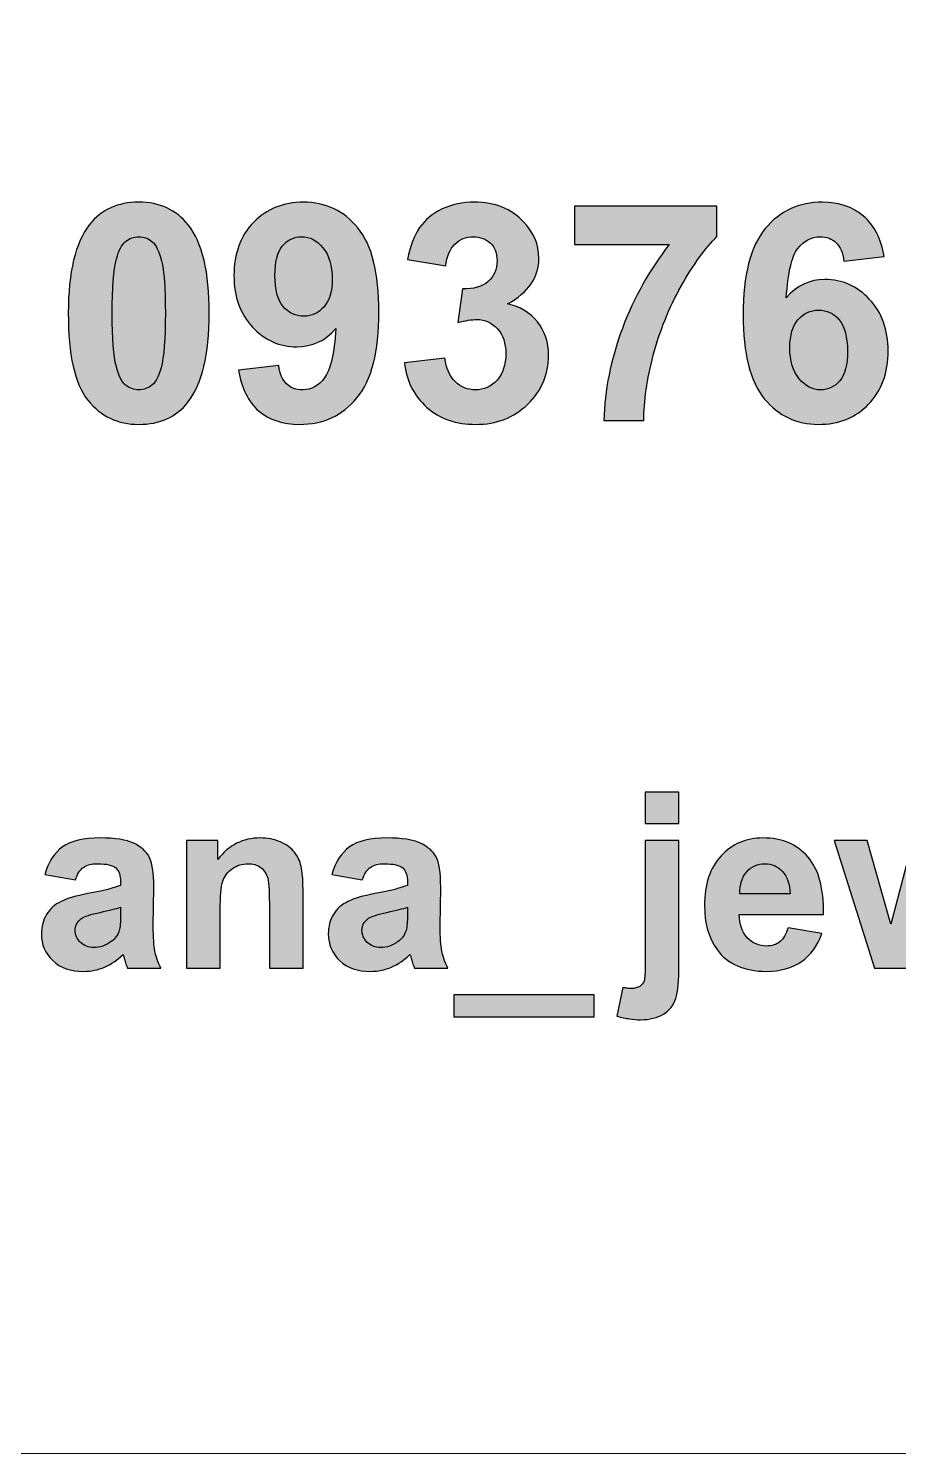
# Model space of a CAD drawing. Header units: millimetres. Extents: x -2352 to 676, y -792 to 122.
# Drawn here: x 644.58 to 656.72, y 81.93 to 101.83 of the extents above; entities that cross this region are included whole.
import ezdxf

# ---------------------------------------------------------------- set-up
doc = ezdxf.new("R2010")
doc.units = ezdxf.units.MM
doc.header["$MEASUREMENT"] = 0
doc.layers.add('Layer 1', color=7, linetype='Continuous')

msp = doc.modelspace()

# ---------------------------------------------------------------- hatches: boundary and pattern name
at = {"layer": 'Layer 1', "true_color": 0x373435}
h = msp.add_hatch(color=250, dxfattribs=at)
edge = h.paths.add_edge_path()
edge.add_spline(control_points=[(646.1225, 99.4056), (646.416, 99.4056), (646.6454, 99.3004), (646.8112, 99.0902), (647.008, 98.8418), (647.1068, 98.4291), (647.1068, 97.8534), (647.1068, 97.2783), (647.0073, 96.8649), (646.809, 96.6137), (646.6446, 96.4063), (646.416, 96.3026), (646.1225, 96.3026), (645.8276, 96.3026), (645.5899, 96.4162), (645.4092, 96.6433), (645.2286, 96.8705), (645.1383, 97.2762), (645.1383, 97.859), (645.1383, 98.4312), (645.2378, 98.8433), (645.436, 99.0944), (645.6004, 99.3019), (645.829, 99.4056), (646.1225, 99.4056)], knot_values=[0, 0, 0, 0, 0.125, 0.125, 0.125, 0.25, 0.25, 0.25, 0.375, 0.375, 0.375, 0.5, 0.5, 0.5, 0.625, 0.625, 0.625, 0.75, 0.75, 0.75, 0.875, 0.875, 0.875, 1, 1, 1, 1], degree=3, periodic=1)
h = msp.add_hatch(color=250, dxfattribs=at)
edge = h.paths.add_edge_path()
edge.add_spline(control_points=[(647.5139, 97.0617), (647.5139, 97.0617), (648.0769, 97.1238), (648.0769, 97.1238), (648.0903, 97.0088), (648.1263, 96.9235), (648.1834, 96.8684), (648.2406, 96.8127), (648.3168, 96.7852), (648.4106, 96.7852), (648.5299, 96.7852), (648.6308, 96.8409), (648.714, 96.9517), (648.7973, 97.0624), (648.8502, 97.2925), (648.8735, 97.6403), (648.7274, 97.471), (648.5454, 97.3863), (648.326, 97.3863), (648.0882, 97.3863), (647.8822, 97.478), (647.7093, 97.6622), (647.5364, 97.8463), (647.4504, 98.0855), (647.4504, 98.3804), (647.4504, 98.688), (647.5414, 98.9357), (647.7241, 99.1234), (647.9069, 99.3117), (648.1397, 99.4056), (648.4219, 99.4056), (648.7288, 99.4056), (648.9814, 99.2863), (649.1783, 99.0486), (649.3751, 98.8101), (649.4739, 98.4185), (649.4739, 97.8724), (649.4739, 97.3179), (649.3716, 96.9171), (649.167, 96.6716), (648.9624, 96.4253), (648.6957, 96.3026), (648.3669, 96.3026), (648.1305, 96.3026), (647.94, 96.3661), (647.794, 96.4931), (647.6486, 96.6194), (647.5548, 96.8092), (647.5139, 97.0617)], knot_values=[0, 0, 0, 0, 0.0625, 0.0625, 0.0625, 0.125, 0.125, 0.125, 0.1875, 0.1875, 0.1875, 0.25, 0.25, 0.25, 0.3125, 0.3125, 0.3125, 0.375, 0.375, 0.375, 0.4375, 0.4375, 0.4375, 0.5, 0.5, 0.5, 0.5625, 0.5625, 0.5625, 0.625, 0.625, 0.625, 0.6875, 0.6875, 0.6875, 0.75, 0.75, 0.75, 0.8125, 0.8125, 0.8125, 0.875, 0.875, 0.875, 0.9375, 0.9375, 0.9375, 1, 1, 1, 1], degree=3, periodic=1)
h = msp.add_hatch(color=250, dxfattribs=at)
edge = h.paths.add_edge_path()
edge.add_spline(control_points=[(649.8302, 97.1612), (649.8302, 97.1612), (650.3932, 97.2297), (650.3932, 97.2297), (650.4108, 97.0857), (650.4588, 96.9757), (650.5371, 96.8995), (650.6154, 96.8233), (650.71, 96.7852), (650.8208, 96.7852), (650.94, 96.7852), (651.0402, 96.831), (651.122, 96.922), (651.2032, 97.0131), (651.2441, 97.1358), (651.2441, 97.291), (651.2441, 97.4371), (651.2053, 97.5535), (651.127, 97.6389), (651.0487, 97.7243), (650.9534, 97.7673), (650.8405, 97.7673), (650.7664, 97.7673), (650.6782, 97.7525), (650.5752, 97.7235), (650.5752, 97.7235), (650.6394, 98.1949), (650.6394, 98.1949), (650.7961, 98.1906), (650.9153, 98.2252), (650.9979, 98.2979), (651.0804, 98.3698), (651.1213, 98.4665), (651.1213, 98.5871), (651.1213, 98.6894), (651.091, 98.7706), (651.0303, 98.832), (650.9696, 98.8926), (650.8892, 98.923), (650.7883, 98.923), (650.6888, 98.923), (650.6042, 98.8884), (650.5343, 98.8193), (650.4637, 98.7501), (650.4214, 98.6492), (650.4059, 98.5166), (650.4059, 98.5166), (649.8725, 98.6076), (649.8725, 98.6076), (649.9099, 98.7925), (649.9656, 98.9399), (650.0411, 99.0507), (650.1159, 99.1608), (650.221, 99.2475), (650.3551, 99.311), (650.4891, 99.3738), (650.6401, 99.4056), (650.8066, 99.4056), (651.0917, 99.4056), (651.3203, 99.3146), (651.4924, 99.1318), (651.6343, 98.9822), (651.7055, 98.8129), (651.7055, 98.6245), (651.7055, 98.3578), (651.5602, 98.1441), (651.2688, 97.9853), (651.4423, 97.9479), (651.5806, 97.8647), (651.6851, 97.7348), (651.7888, 97.605), (651.841, 97.4484), (651.841, 97.2649), (651.841, 96.9989), (651.7436, 96.7718), (651.5496, 96.5841), (651.3556, 96.3964), (651.1143, 96.3026), (650.825, 96.3026), (650.5512, 96.3026), (650.3241, 96.3816), (650.1441, 96.5403), (649.9635, 96.6984), (649.8591, 96.9051), (649.8302, 97.1612)], knot_values=[0, 0, 0, 0, 0.0357143, 0.0357143, 0.0357143, 0.0714286, 0.0714286, 0.0714286, 0.1071429, 0.1071429, 0.1071429, 0.1428571, 0.1428571, 0.1428571, 0.1785714, 0.1785714, 0.1785714, 0.2142857, 0.2142857, 0.2142857, 0.25, 0.25, 0.25, 0.2857143, 0.2857143, 0.2857143, 0.3214286, 0.3214286, 0.3214286, 0.3571429, 0.3571429, 0.3571429, 0.3928571, 0.3928571, 0.3928571, 0.4285714, 0.4285714, 0.4285714, 0.4642857, 0.4642857, 0.4642857, 0.5, 0.5, 0.5, 0.5357143, 0.5357143, 0.5357143, 0.5714286, 0.5714286, 0.5714286, 0.6071429, 0.6071429, 0.6071429, 0.6428571, 0.6428571, 0.6428571, 0.6785714, 0.6785714, 0.6785714, 0.7142857, 0.7142857, 0.7142857, 0.75, 0.75, 0.75, 0.7857143, 0.7857143, 0.7857143, 0.8214286, 0.8214286, 0.8214286, 0.8571429, 0.8571429, 0.8571429, 0.8928571, 0.8928571, 0.8928571, 0.9285714, 0.9285714, 0.9285714, 0.9642857, 0.9642857, 0.9642857, 1, 1, 1, 1], degree=3, periodic=1)
h = msp.add_hatch(color=250, dxfattribs=at)
edge = h.paths.add_edge_path()
edge.add_spline(control_points=[(652.2015, 98.8129), (652.2015, 98.8129), (652.2015, 99.3505), (652.2015, 99.3505), (652.2015, 99.3505), (654.1911, 99.3505), (654.1911, 99.3505), (654.1911, 99.3505), (654.1911, 98.9272), (654.1911, 98.9272), (654.0268, 98.7656), (653.8602, 98.5342), (653.6902, 98.2322), (653.5209, 97.9303), (653.3911, 97.6092), (653.3022, 97.2692), (653.2133, 96.9291), (653.1695, 96.625), (653.1709, 96.3576), (653.1709, 96.3576), (652.6121, 96.3576), (652.6121, 96.3576), (652.622, 96.7774), (652.7081, 97.2057), (652.8711, 97.6424), (653.0348, 98.0784), (653.2521, 98.4693), (653.5251, 98.8129), (653.5251, 98.8129), (652.2015, 98.8129), (652.2015, 98.8129)], knot_values=[0, 0, 0, 0, 0.1, 0.1, 0.1, 0.2, 0.2, 0.2, 0.3, 0.3, 0.3, 0.4, 0.4, 0.4, 0.5, 0.5, 0.5, 0.6, 0.6, 0.6, 0.7, 0.7, 0.7, 0.8, 0.8, 0.8, 0.9, 0.9, 0.9, 1, 1, 1, 1], degree=3, periodic=1)
h = msp.add_hatch(color=250, dxfattribs=at)
edge = h.paths.add_edge_path()
edge.add_spline(control_points=[(656.5244, 98.6464), (656.5244, 98.6464), (655.9614, 98.5843), (655.9614, 98.5843), (655.9479, 98.7), (655.912, 98.7854), (655.8541, 98.8404), (655.7963, 98.8955), (655.7215, 98.923), (655.629, 98.923), (655.5063, 98.923), (655.4026, 98.8679), (655.3179, 98.7579), (655.2332, 98.6478), (655.1803, 98.4185), (655.1584, 98.07), (655.3031, 98.2407), (655.4823, 98.3261), (655.6975, 98.3261), (655.9395, 98.3261), (656.1476, 98.2337), (656.3205, 98.0488), (656.4933, 97.8632), (656.5794, 97.6248), (656.5794, 97.332), (656.5794, 97.0215), (656.4884, 96.7718), (656.3064, 96.5841), (656.1243, 96.3964), (655.8908, 96.3026), (655.6058, 96.3026), (655.3003, 96.3026), (655.0484, 96.4218), (654.8515, 96.6603), (654.6547, 96.8988), (654.5559, 97.2889), (654.5559, 97.8322), (654.5559, 98.3889), (654.6589, 98.7903), (654.8642, 99.0366), (655.0695, 99.2828), (655.3362, 99.4056), (655.6643, 99.4056), (655.8943, 99.4056), (656.0848, 99.3407), (656.2358, 99.2108), (656.3868, 99.0817), (656.4828, 98.8933), (656.5244, 98.6464)], knot_values=[0, 0, 0, 0, 0.0625, 0.0625, 0.0625, 0.125, 0.125, 0.125, 0.1875, 0.1875, 0.1875, 0.25, 0.25, 0.25, 0.3125, 0.3125, 0.3125, 0.375, 0.375, 0.375, 0.4375, 0.4375, 0.4375, 0.5, 0.5, 0.5, 0.5625, 0.5625, 0.5625, 0.625, 0.625, 0.625, 0.6875, 0.6875, 0.6875, 0.75, 0.75, 0.75, 0.8125, 0.8125, 0.8125, 0.875, 0.875, 0.875, 0.9375, 0.9375, 0.9375, 1, 1, 1, 1], degree=3, periodic=1)
h = msp.add_hatch(color=250, dxfattribs=at)
edge = h.paths.add_edge_path()
edge.add_spline(control_points=[(646.1225, 98.923), (646.0534, 98.923), (645.9913, 98.9004), (645.9377, 98.8552), (645.8834, 98.8108), (645.841, 98.7304), (645.8114, 98.6139), (645.7719, 98.4637), (645.7521, 98.2097), (645.7521, 97.8534), (645.7521, 97.4964), (645.7698, 97.2515), (645.805, 97.1182), (645.8403, 96.9848), (645.8848, 96.8959), (645.9384, 96.8515), (645.992, 96.807), (646.0534, 96.7852), (646.1225, 96.7852), (646.1917, 96.7852), (646.2538, 96.8077), (646.3081, 96.8529), (646.3617, 96.8973), (646.4041, 96.9778), (646.4337, 97.0942), (646.4732, 97.2431), (646.493, 97.4964), (646.493, 97.8534), (646.493, 98.2097), (646.4753, 98.4545), (646.44, 98.5878), (646.4048, 98.7212), (646.3603, 98.8108), (646.3067, 98.8552), (646.2531, 98.9004), (646.1917, 98.923), (646.1225, 98.923)], knot_values=[0, 0, 0, 0, 0.0833333, 0.0833333, 0.0833333, 0.1666667, 0.1666667, 0.1666667, 0.25, 0.25, 0.25, 0.3333333, 0.3333333, 0.3333333, 0.4166667, 0.4166667, 0.4166667, 0.5, 0.5, 0.5, 0.5833333, 0.5833333, 0.5833333, 0.6666667, 0.6666667, 0.6666667, 0.75, 0.75, 0.75, 0.8333333, 0.8333333, 0.8333333, 0.9166667, 0.9166667, 0.9166667, 1, 1, 1, 1], degree=3, periodic=1)
h = msp.add_hatch(color=250, dxfattribs=at)
edge = h.paths.add_edge_path()
edge.add_spline(control_points=[(648.822, 98.3331), (648.822, 98.5201), (648.7789, 98.6655), (648.6928, 98.7685), (648.6075, 98.8715), (648.508, 98.923), (648.3951, 98.923), (648.2879, 98.923), (648.199, 98.8806), (648.1284, 98.796), (648.0571, 98.7113), (648.0219, 98.573), (648.0219, 98.3811), (648.0219, 98.1857), (648.0607, 98.0425), (648.1376, 97.9507), (648.2145, 97.8597), (648.3104, 97.8139), (648.4261, 97.8139), (648.5376, 97.8139), (648.6315, 97.8576), (648.7077, 97.9458), (648.7839, 98.034), (648.822, 98.1631), (648.822, 98.3331)], knot_values=[0, 0, 0, 0, 0.125, 0.125, 0.125, 0.25, 0.25, 0.25, 0.375, 0.375, 0.375, 0.5, 0.5, 0.5, 0.625, 0.625, 0.625, 0.75, 0.75, 0.75, 0.875, 0.875, 0.875, 1, 1, 1, 1], degree=3, periodic=1)
h = msp.add_hatch(color=250, dxfattribs=at)
edge = h.paths.add_edge_path()
edge.add_spline(control_points=[(655.2078, 97.3778), (655.2078, 97.1887), (655.2516, 97.0427), (655.3384, 96.9397), (655.4251, 96.8367), (655.5239, 96.7852), (655.6361, 96.7852), (655.7433, 96.7852), (655.8329, 96.8275), (655.9049, 96.9115), (655.9762, 96.9961), (656.0122, 97.1344), (656.0122, 97.3263), (656.0122, 97.5239), (655.9733, 97.6685), (655.8964, 97.7609), (655.8188, 97.8527), (655.7229, 97.8985), (655.6072, 97.8985), (655.495, 97.8985), (655.4011, 97.8548), (655.3235, 97.7666), (655.2466, 97.6791), (655.2078, 97.5493), (655.2078, 97.3778)], knot_values=[0, 0, 0, 0, 0.125, 0.125, 0.125, 0.25, 0.25, 0.25, 0.375, 0.375, 0.375, 0.5, 0.5, 0.5, 0.625, 0.625, 0.625, 0.75, 0.75, 0.75, 0.875, 0.875, 0.875, 1, 1, 1, 1], degree=3, periodic=1)
h = msp.add_hatch(color=250, dxfattribs=at)
edge = h.paths.add_edge_path()
edge.add_spline(control_points=[(653.1901, 90.7298), (653.1901, 90.7298), (653.1901, 91.1655), (653.1901, 91.1655), (653.1901, 91.1655), (653.6601, 91.1655), (653.6601, 91.1655), (653.6601, 91.1655), (653.6601, 90.7298), (653.6601, 90.7298), (653.6601, 90.7298), (653.1901, 90.7298), (653.1901, 90.7298)], knot_values=[0, 0, 0, 0, 0.25, 0.25, 0.25, 0.5, 0.5, 0.5, 0.75, 0.75, 0.75, 1, 1, 1, 1], degree=3, periodic=1)
h = msp.add_hatch(color=250, dxfattribs=at)
edge = h.paths.add_edge_path()
edge.add_spline(control_points=[(645.237, 89.9407), (645.237, 89.9407), (644.8116, 90.0162), (644.8116, 90.0162), (644.8596, 90.19), (644.9425, 90.3186), (645.0598, 90.4021), (645.177, 90.4856), (645.3514, 90.5273), (645.5823, 90.5273), (645.7922, 90.5273), (645.9489, 90.5028), (646.0518, 90.453), (646.1542, 90.4032), (646.2268, 90.3404), (646.2685, 90.2638), (646.3103, 90.1871), (646.3314, 90.0471), (646.3314, 89.8424), (646.3314, 89.8424), (646.3246, 89.2935), (646.3246, 89.2935), (646.3246, 89.1374), (646.332, 89.0218), (646.3469, 88.9475), (646.3617, 88.8732), (646.3898, 88.7937), (646.4309, 88.7091), (646.4309, 88.7091), (645.9644, 88.7091), (645.9644, 88.7091), (645.9523, 88.7399), (645.9369, 88.7856), (645.9192, 88.8463), (645.9117, 88.8743), (645.906, 88.8926), (645.9026, 88.9012), (645.8226, 88.8223), (645.7367, 88.7634), (645.6453, 88.7239), (645.5538, 88.6845), (645.4566, 88.6645), (645.3531, 88.6645), (645.1707, 88.6645), (645.0266, 88.7142), (644.9214, 88.8137), (644.8162, 88.9126), (644.7636, 89.0384), (644.7636, 89.1905), (644.7636, 89.2905), (644.7876, 89.3803), (644.8356, 89.4593), (644.8837, 89.5376), (644.9505, 89.5982), (645.0375, 89.6399), (645.1238, 89.6816), (645.2484, 89.7183), (645.4114, 89.7497), (645.631, 89.7909), (645.7837, 89.8298), (645.8683, 89.8652), (645.8683, 89.8652), (645.8683, 89.9127), (645.8683, 89.9127), (645.8683, 90.0042), (645.846, 90.0694), (645.8014, 90.1088), (645.7562, 90.1477), (645.6716, 90.1672), (645.5475, 90.1672), (645.4635, 90.1672), (645.3983, 90.1506), (645.3514, 90.1168), (645.3039, 90.0836), (645.2662, 90.0248), (645.237, 89.9407)], knot_values=[0, 0, 0, 0, 0.04, 0.04, 0.04, 0.08, 0.08, 0.08, 0.12, 0.12, 0.12, 0.16, 0.16, 0.16, 0.2, 0.2, 0.2, 0.24, 0.24, 0.24, 0.28, 0.28, 0.28, 0.32, 0.32, 0.32, 0.36, 0.36, 0.36, 0.4, 0.4, 0.4, 0.44, 0.44, 0.44, 0.48, 0.48, 0.48, 0.52, 0.52, 0.52, 0.56, 0.56, 0.56, 0.6, 0.6, 0.6, 0.64, 0.64, 0.64, 0.68, 0.68, 0.68, 0.72, 0.72, 0.72, 0.76, 0.76, 0.76, 0.8, 0.8, 0.8, 0.84, 0.84, 0.84, 0.88, 0.88, 0.88, 0.92, 0.92, 0.92, 0.96, 0.96, 0.96, 1, 1, 1, 1], degree=3, periodic=1)
h = msp.add_hatch(color=250, dxfattribs=at)
edge = h.paths.add_edge_path()
edge.add_spline(control_points=[(648.4144, 88.7091), (648.4144, 88.7091), (647.9445, 88.7091), (647.9445, 88.7091), (647.9445, 88.7091), (647.9445, 89.6165), (647.9445, 89.6165), (647.9445, 89.8086), (647.9342, 89.9327), (647.9142, 89.9887), (647.8936, 90.0454), (647.8609, 90.0888), (647.8152, 90.1202), (647.7695, 90.1517), (647.7146, 90.1672), (647.6505, 90.1672), (647.5682, 90.1672), (647.4945, 90.1448), (647.4293, 90.1002), (647.3635, 90.0557), (647.3189, 89.9962), (647.2948, 89.923), (647.2703, 89.8492), (647.2583, 89.7131), (647.2583, 89.5141), (647.2583, 89.5141), (647.2583, 88.7091), (647.2583, 88.7091), (647.2583, 88.7091), (646.7883, 88.7091), (646.7883, 88.7091), (646.7883, 88.7091), (646.7883, 90.4896), (646.7883, 90.4896), (646.7883, 90.4896), (647.224, 90.4896), (647.224, 90.4896), (647.224, 90.4896), (647.224, 90.2283), (647.224, 90.2283), (647.3801, 90.4279), (647.5762, 90.5273), (647.8135, 90.5273), (647.9176, 90.5273), (648.013, 90.5085), (648.0994, 90.4713), (648.1863, 90.4336), (648.2515, 90.3861), (648.2956, 90.3284), (648.3401, 90.2701), (648.371, 90.2043), (648.3882, 90.1305), (648.4059, 90.0568), (648.4144, 89.9516), (648.4144, 89.8143), (648.4144, 89.8143), (648.4144, 88.7091), (648.4144, 88.7091)], knot_values=[0, 0, 0, 0, 0.0526316, 0.0526316, 0.0526316, 0.1052632, 0.1052632, 0.1052632, 0.1578947, 0.1578947, 0.1578947, 0.2105263, 0.2105263, 0.2105263, 0.2631579, 0.2631579, 0.2631579, 0.3157895, 0.3157895, 0.3157895, 0.3684211, 0.3684211, 0.3684211, 0.4210526, 0.4210526, 0.4210526, 0.4736842, 0.4736842, 0.4736842, 0.5263158, 0.5263158, 0.5263158, 0.5789474, 0.5789474, 0.5789474, 0.6315789, 0.6315789, 0.6315789, 0.6842105, 0.6842105, 0.6842105, 0.7368421, 0.7368421, 0.7368421, 0.7894737, 0.7894737, 0.7894737, 0.8421053, 0.8421053, 0.8421053, 0.8947368, 0.8947368, 0.8947368, 0.9473684, 0.9473684, 0.9473684, 1, 1, 1, 1], degree=3, periodic=1)
h = msp.add_hatch(color=250, dxfattribs=at)
edge = h.paths.add_edge_path()
edge.add_spline(control_points=[(649.2407, 89.9407), (649.2407, 89.9407), (648.8153, 90.0162), (648.8153, 90.0162), (648.8633, 90.19), (648.9462, 90.3186), (649.0634, 90.4021), (649.1806, 90.4856), (649.355, 90.5273), (649.586, 90.5273), (649.7959, 90.5273), (649.9525, 90.5028), (650.0555, 90.453), (650.1578, 90.4032), (650.2304, 90.3404), (650.2722, 90.2638), (650.3139, 90.1871), (650.3351, 90.0471), (650.3351, 89.8424), (650.3351, 89.8424), (650.3283, 89.2935), (650.3283, 89.2935), (650.3283, 89.1374), (650.3356, 89.0218), (650.3505, 88.9475), (650.3654, 88.8732), (650.3934, 88.7937), (650.4346, 88.7091), (650.4346, 88.7091), (649.968, 88.7091), (649.968, 88.7091), (649.9559, 88.7399), (649.9406, 88.7856), (649.9228, 88.8463), (649.9153, 88.8743), (649.9097, 88.8926), (649.9063, 88.9012), (649.8262, 88.8223), (649.7404, 88.7634), (649.649, 88.7239), (649.5575, 88.6845), (649.4602, 88.6645), (649.3567, 88.6645), (649.1744, 88.6645), (649.0303, 88.7142), (648.925, 88.8137), (648.8198, 88.9126), (648.7672, 89.0384), (648.7672, 89.1905), (648.7672, 89.2905), (648.7912, 89.3803), (648.8393, 89.4593), (648.8873, 89.5376), (648.9542, 89.5982), (649.0411, 89.6399), (649.1275, 89.6816), (649.2521, 89.7183), (649.4151, 89.7497), (649.6346, 89.7909), (649.7873, 89.8298), (649.8719, 89.8652), (649.8719, 89.8652), (649.8719, 89.9127), (649.8719, 89.9127), (649.8719, 90.0042), (649.8496, 90.0694), (649.805, 90.1088), (649.7598, 90.1477), (649.6752, 90.1672), (649.5511, 90.1672), (649.4671, 90.1672), (649.4019, 90.1506), (649.355, 90.1168), (649.3075, 90.0836), (649.2698, 90.0248), (649.2407, 89.9407)], knot_values=[0, 0, 0, 0, 0.04, 0.04, 0.04, 0.08, 0.08, 0.08, 0.12, 0.12, 0.12, 0.16, 0.16, 0.16, 0.2, 0.2, 0.2, 0.24, 0.24, 0.24, 0.28, 0.28, 0.28, 0.32, 0.32, 0.32, 0.36, 0.36, 0.36, 0.4, 0.4, 0.4, 0.44, 0.44, 0.44, 0.48, 0.48, 0.48, 0.52, 0.52, 0.52, 0.56, 0.56, 0.56, 0.6, 0.6, 0.6, 0.64, 0.64, 0.64, 0.68, 0.68, 0.68, 0.72, 0.72, 0.72, 0.76, 0.76, 0.76, 0.8, 0.8, 0.8, 0.84, 0.84, 0.84, 0.88, 0.88, 0.88, 0.92, 0.92, 0.92, 0.96, 0.96, 0.96, 1, 1, 1, 1], degree=3, periodic=1)
h = msp.add_hatch(color=250, dxfattribs=at)
edge = h.paths.add_edge_path()
edge.add_spline(control_points=[(653.6601, 90.4896), (653.6601, 90.4896), (653.6601, 88.7656), (653.6601, 88.7656), (653.6601, 88.5394), (653.6449, 88.3792), (653.6155, 88.2859), (653.5861, 88.1929), (653.5289, 88.1199), (653.4446, 88.0675), (653.3604, 88.0153), (653.253, 87.9886), (653.122, 87.9886), (653.0752, 87.9886), (653.0249, 87.9929), (652.9706, 88.0012), (652.9163, 88.0094), (652.8579, 88.0217), (652.7956, 88.0389), (652.7956, 88.0389), (652.8762, 88.4392), (652.8762, 88.4392), (652.8985, 88.4351), (652.9197, 88.4312), (652.9397, 88.4283), (652.9591, 88.4255), (652.9774, 88.4243), (652.9945, 88.4243), (653.0426, 88.4243), (653.0826, 88.4346), (653.1135, 88.4552), (653.1444, 88.4757), (653.1647, 88.5011), (653.1746, 88.5301), (653.1846, 88.5593), (653.1901, 88.6462), (653.1901, 88.7914), (653.1901, 88.7914), (653.1901, 90.4896), (653.1901, 90.4896), (653.1901, 90.4896), (653.6601, 90.4896), (653.6601, 90.4896)], knot_values=[0, 0, 0, 0, 0.0714286, 0.0714286, 0.0714286, 0.1428571, 0.1428571, 0.1428571, 0.2142857, 0.2142857, 0.2142857, 0.2857143, 0.2857143, 0.2857143, 0.3571429, 0.3571429, 0.3571429, 0.4285714, 0.4285714, 0.4285714, 0.5, 0.5, 0.5, 0.5714286, 0.5714286, 0.5714286, 0.6428571, 0.6428571, 0.6428571, 0.7142857, 0.7142857, 0.7142857, 0.7857143, 0.7857143, 0.7857143, 0.8571429, 0.8571429, 0.8571429, 0.9285714, 0.9285714, 0.9285714, 1, 1, 1, 1], degree=3, periodic=1)
h = msp.add_hatch(color=250, dxfattribs=at)
edge = h.paths.add_edge_path()
edge.add_spline(control_points=[(655.1828, 89.2717), (655.1828, 89.2717), (655.6528, 89.1928), (655.6528, 89.1928), (655.5928, 89.0207), (655.4975, 88.8894), (655.3675, 88.7994), (655.2374, 88.7093), (655.0742, 88.6645), (654.8792, 88.6645), (654.5698, 88.6645), (654.34, 88.7653), (654.1925, 88.9681), (654.0748, 89.1301), (654.0164, 89.3352), (654.0164, 89.5828), (654.0164, 89.8778), (654.0937, 90.1093), (654.2474, 90.2763), (654.4013, 90.4437), (654.5962, 90.5273), (654.8318, 90.5273), (655.0959, 90.5273), (655.3049, 90.44), (655.4579, 90.2649), (655.6107, 90.0901), (655.6837, 89.8218), (655.6769, 89.4604), (655.6769, 89.4604), (654.5001, 89.4604), (654.5001, 89.4604), (654.5036, 89.3208), (654.5415, 89.2123), (654.6139, 89.1345), (654.6861, 89.0569), (654.7763, 89.0178), (654.8838, 89.0178), (654.9575, 89.0178), (655.0192, 89.038), (655.0691, 89.0779), (655.1192, 89.118), (655.1571, 89.1825), (655.1828, 89.2717)], knot_values=[0, 0, 0, 0, 0.0714286, 0.0714286, 0.0714286, 0.1428571, 0.1428571, 0.1428571, 0.2142857, 0.2142857, 0.2142857, 0.2857143, 0.2857143, 0.2857143, 0.3571429, 0.3571429, 0.3571429, 0.4285714, 0.4285714, 0.4285714, 0.5, 0.5, 0.5, 0.5714286, 0.5714286, 0.5714286, 0.6428571, 0.6428571, 0.6428571, 0.7142857, 0.7142857, 0.7142857, 0.7857143, 0.7857143, 0.7857143, 0.8571429, 0.8571429, 0.8571429, 0.9285714, 0.9285714, 0.9285714, 1, 1, 1, 1], degree=3, periodic=1)
h = msp.add_hatch(color=250, dxfattribs=at)
edge = h.paths.add_edge_path()
edge.add_spline(control_points=[(656.391, 88.7091), (656.391, 88.7091), (655.8283, 90.4896), (655.8283, 90.4896), (655.8283, 90.4896), (656.2858, 90.4896), (656.2858, 90.4896), (656.2858, 90.4896), (656.6192, 89.3226), (656.6192, 89.3226), (656.6192, 89.3226), (656.9262, 90.4896), (656.9262, 90.4896), (656.9262, 90.4896), (657.3802, 90.4896), (657.3802, 90.4896), (657.3802, 90.4896), (657.6759, 89.3226), (657.6759, 89.3226), (657.6759, 89.3226), (658.0161, 90.4896), (658.0161, 90.4896), (658.0161, 90.4896), (658.4804, 90.4896), (658.4804, 90.4896), (658.4804, 90.4896), (657.9085, 88.7091), (657.9085, 88.7091), (657.9085, 88.7091), (657.4568, 88.7091), (657.4568, 88.7091), (657.4568, 88.7091), (657.151, 89.8543), (657.151, 89.8543), (657.151, 89.8543), (656.849, 88.7091), (656.849, 88.7091), (656.849, 88.7091), (656.391, 88.7091), (656.391, 88.7091)], knot_values=[0, 0, 0, 0, 0.0769231, 0.0769231, 0.0769231, 0.1538462, 0.1538462, 0.1538462, 0.2307692, 0.2307692, 0.2307692, 0.3076923, 0.3076923, 0.3076923, 0.3846154, 0.3846154, 0.3846154, 0.4615385, 0.4615385, 0.4615385, 0.5384615, 0.5384615, 0.5384615, 0.6153846, 0.6153846, 0.6153846, 0.6923077, 0.6923077, 0.6923077, 0.7692308, 0.7692308, 0.7692308, 0.8461538, 0.8461538, 0.8461538, 0.9230769, 0.9230769, 0.9230769, 1, 1, 1, 1], degree=3, periodic=1)
h = msp.add_hatch(color=250, dxfattribs=at)
edge = h.paths.add_edge_path()
edge.add_spline(control_points=[(655.2103, 89.7486), (655.2068, 89.8852), (655.1717, 89.9892), (655.105, 90.0602), (655.038, 90.1315), (654.957, 90.1672), (654.8609, 90.1672), (654.7586, 90.1672), (654.6739, 90.1293), (654.607, 90.0545), (654.5402, 89.9796), (654.5075, 89.8772), (654.5087, 89.7486), (654.5087, 89.7486), (655.2103, 89.7486), (655.2103, 89.7486)], knot_values=[0, 0, 0, 0, 0.2, 0.2, 0.2, 0.4, 0.4, 0.4, 0.6, 0.6, 0.6, 0.8, 0.8, 0.8, 1, 1, 1, 1], degree=3, periodic=1)
h = msp.add_hatch(color=250, dxfattribs=at)
edge = h.paths.add_edge_path()
edge.add_spline(control_points=[(645.8683, 89.5599), (645.8082, 89.5399), (645.7127, 89.5158), (645.5818, 89.4879), (645.4515, 89.4598), (645.3656, 89.4324), (645.3257, 89.4061), (645.2645, 89.362), (645.2336, 89.3072), (645.2336, 89.2403), (645.2336, 89.1739), (645.2582, 89.1174), (645.3074, 89.0693), (645.3566, 89.0212), (645.4189, 88.9972), (645.4949, 88.9972), (645.5795, 88.9972), (645.6607, 89.0253), (645.7379, 89.0807), (645.7945, 89.1236), (645.8323, 89.1751), (645.8499, 89.2368), (645.862, 89.2768), (645.8683, 89.3535), (645.8683, 89.4661), (645.8683, 89.4661), (645.8683, 89.5599), (645.8683, 89.5599)], knot_values=[0, 0, 0, 0, 0.1111111, 0.1111111, 0.1111111, 0.2222222, 0.2222222, 0.2222222, 0.3333333, 0.3333333, 0.3333333, 0.4444444, 0.4444444, 0.4444444, 0.5555556, 0.5555556, 0.5555556, 0.6666667, 0.6666667, 0.6666667, 0.7777778, 0.7777778, 0.7777778, 0.8888889, 0.8888889, 0.8888889, 1, 1, 1, 1], degree=3, periodic=1)
h = msp.add_hatch(color=250, dxfattribs=at)
edge = h.paths.add_edge_path()
edge.add_spline(control_points=[(649.8719, 89.5599), (649.8119, 89.5399), (649.7164, 89.5158), (649.5854, 89.4879), (649.4551, 89.4598), (649.3693, 89.4324), (649.3293, 89.4061), (649.2681, 89.362), (649.2373, 89.3072), (649.2373, 89.2403), (649.2373, 89.1739), (649.2618, 89.1174), (649.311, 89.0693), (649.3602, 89.0212), (649.4225, 88.9972), (649.4985, 88.9972), (649.5832, 88.9972), (649.6644, 89.0253), (649.7416, 89.0807), (649.7982, 89.1236), (649.8359, 89.1751), (649.8536, 89.2368), (649.8657, 89.2768), (649.8719, 89.3535), (649.8719, 89.4661), (649.8719, 89.4661), (649.8719, 89.5599), (649.8719, 89.5599)], knot_values=[0, 0, 0, 0, 0.1111111, 0.1111111, 0.1111111, 0.2222222, 0.2222222, 0.2222222, 0.3333333, 0.3333333, 0.3333333, 0.4444444, 0.4444444, 0.4444444, 0.5555556, 0.5555556, 0.5555556, 0.6666667, 0.6666667, 0.6666667, 0.7777778, 0.7777778, 0.7777778, 0.8888889, 0.8888889, 0.8888889, 1, 1, 1, 1], degree=3, periodic=1)
h = msp.add_hatch(color=250, dxfattribs=at)
edge = h.paths.add_edge_path()
edge.add_spline(control_points=[(650.5209, 88.0298), (650.5209, 88.0298), (650.5209, 88.3351), (650.5209, 88.3351), (650.5209, 88.3351), (652.4764, 88.3351), (652.4764, 88.3351), (652.4764, 88.3351), (652.4764, 88.0298), (652.4764, 88.0298), (652.4764, 88.0298), (650.5209, 88.0298), (650.5209, 88.0298)], knot_values=[0, 0, 0, 0, 0.25, 0.25, 0.25, 0.5, 0.5, 0.5, 0.75, 0.75, 0.75, 1, 1, 1, 1], degree=3, periodic=1)

# ---------------------------------------------------------------- linework, layer by layer
at = {"layer": 'Layer 1', "color": 250, "lineweight": 18}
msp.add_open_spline([(637.7503, 121.7313), (637.7503, 121.7313), (673.5503, 121.7313), (673.5503, 121.7313), (674.6503, 121.7313), (675.5503, 120.8313), (675.5503, 119.7313), (675.5503, 119.7313), (675.5503, 83.9313), (675.5503, 83.9313), (675.5503, 82.8313), (674.6503, 81.9313), (673.5503, 81.9313), (673.5503, 81.9313), (637.7503, 81.9313), (637.7503, 81.9313), (636.6503, 81.9313), (635.7503, 82.8313), (635.7503, 83.9313), (635.7503, 83.9313), (635.7503, 119.7313), (635.7503, 119.7313), (635.7503, 120.8313), (636.6503, 121.7313), (637.7503, 121.7313)], degree=3, knots=[0, 0, 0, 0, 0.125, 0.125, 0.125, 0.25, 0.25, 0.25, 0.375, 0.375, 0.375, 0.5, 0.5, 0.5, 0.625, 0.625, 0.625, 0.75, 0.75, 0.75, 0.875, 0.875, 0.875, 1, 1, 1, 1], dxfattribs=at)
at = {"layer": 'Layer 1', "color": 250}
for points, knots in [([(646.1225, 99.4056), (646.416, 99.4056), (646.6454, 99.3004), (646.8112, 99.0902), (647.008, 98.8418), (647.1068, 98.4291), (647.1068, 97.8534), (647.1068, 97.2783), (647.0073, 96.8649), (646.809, 96.6137), (646.6446, 96.4063), (646.416, 96.3026), (646.1225, 96.3026), (645.8276, 96.3026), (645.5899, 96.4162), (645.4092, 96.6433), (645.2286, 96.8705), (645.1383, 97.2762), (645.1383, 97.859), (645.1383, 98.4312), (645.2378, 98.8433), (645.436, 99.0944), (645.6004, 99.3019), (645.829, 99.4056), (646.1225, 99.4056)], [0, 0, 0, 0, 0.125, 0.125, 0.125, 0.25, 0.25, 0.25, 0.375, 0.375, 0.375, 0.5, 0.5, 0.5, 0.625, 0.625, 0.625, 0.75, 0.75, 0.75, 0.875, 0.875, 0.875, 1, 1, 1, 1]), ([(647.5139, 97.0617), (647.5139, 97.0617), (648.0769, 97.1238), (648.0769, 97.1238), (648.0903, 97.0088), (648.1263, 96.9235), (648.1834, 96.8684), (648.2406, 96.8127), (648.3168, 96.7852), (648.4106, 96.7852), (648.5299, 96.7852), (648.6308, 96.8409), (648.714, 96.9517), (648.7973, 97.0624), (648.8502, 97.2925), (648.8735, 97.6403), (648.7274, 97.471), (648.5454, 97.3863), (648.326, 97.3863), (648.0882, 97.3863), (647.8822, 97.478), (647.7093, 97.6622), (647.5364, 97.8463), (647.4504, 98.0855), (647.4504, 98.3804), (647.4504, 98.688), (647.5414, 98.9357), (647.7241, 99.1234), (647.9069, 99.3117), (648.1397, 99.4056), (648.4219, 99.4056), (648.7288, 99.4056), (648.9814, 99.2863), (649.1783, 99.0486), (649.3751, 98.8101), (649.4739, 98.4185), (649.4739, 97.8724), (649.4739, 97.3179), (649.3716, 96.9171), (649.167, 96.6716), (648.9624, 96.4253), (648.6957, 96.3026), (648.3669, 96.3026), (648.1305, 96.3026), (647.94, 96.3661), (647.794, 96.4931), (647.6486, 96.6194), (647.5548, 96.8092), (647.5139, 97.0617)], [0, 0, 0, 0, 0.0625, 0.0625, 0.0625, 0.125, 0.125, 0.125, 0.1875, 0.1875, 0.1875, 0.25, 0.25, 0.25, 0.3125, 0.3125, 0.3125, 0.375, 0.375, 0.375, 0.4375, 0.4375, 0.4375, 0.5, 0.5, 0.5, 0.5625, 0.5625, 0.5625, 0.625, 0.625, 0.625, 0.6875, 0.6875, 0.6875, 0.75, 0.75, 0.75, 0.8125, 0.8125, 0.8125, 0.875, 0.875, 0.875, 0.9375, 0.9375, 0.9375, 1, 1, 1, 1]), ([(649.8302, 97.1612), (649.8302, 97.1612), (650.3932, 97.2297), (650.3932, 97.2297), (650.4108, 97.0857), (650.4588, 96.9757), (650.5371, 96.8995), (650.6154, 96.8233), (650.71, 96.7852), (650.8208, 96.7852), (650.94, 96.7852), (651.0402, 96.831), (651.122, 96.922), (651.2032, 97.0131), (651.2441, 97.1358), (651.2441, 97.291), (651.2441, 97.4371), (651.2053, 97.5535), (651.127, 97.6389), (651.0487, 97.7243), (650.9534, 97.7673), (650.8405, 97.7673), (650.7664, 97.7673), (650.6782, 97.7525), (650.5752, 97.7235), (650.5752, 97.7235), (650.6394, 98.1949), (650.6394, 98.1949), (650.7961, 98.1906), (650.9153, 98.2252), (650.9979, 98.2979), (651.0804, 98.3698), (651.1213, 98.4665), (651.1213, 98.5871), (651.1213, 98.6894), (651.091, 98.7706), (651.0303, 98.832), (650.9696, 98.8926), (650.8892, 98.923), (650.7883, 98.923), (650.6888, 98.923), (650.6042, 98.8884), (650.5343, 98.8193), (650.4637, 98.7501), (650.4214, 98.6492), (650.4059, 98.5166), (650.4059, 98.5166), (649.8725, 98.6076), (649.8725, 98.6076), (649.9099, 98.7925), (649.9656, 98.9399), (650.0411, 99.0507), (650.1159, 99.1608), (650.221, 99.2475), (650.3551, 99.311), (650.4891, 99.3738), (650.6401, 99.4056), (650.8066, 99.4056), (651.0917, 99.4056), (651.3203, 99.3146), (651.4924, 99.1318), (651.6343, 98.9822), (651.7055, 98.8129), (651.7055, 98.6245), (651.7055, 98.3578), (651.5602, 98.1441), (651.2688, 97.9853), (651.4423, 97.9479), (651.5806, 97.8647), (651.6851, 97.7348), (651.7888, 97.605), (651.841, 97.4484), (651.841, 97.2649), (651.841, 96.9989), (651.7436, 96.7718), (651.5496, 96.5841), (651.3556, 96.3964), (651.1143, 96.3026), (650.825, 96.3026), (650.5512, 96.3026), (650.3241, 96.3816), (650.1441, 96.5403), (649.9635, 96.6984), (649.8591, 96.9051), (649.8302, 97.1612)], [0, 0, 0, 0, 0.0357143, 0.0357143, 0.0357143, 0.0714286, 0.0714286, 0.0714286, 0.1071429, 0.1071429, 0.1071429, 0.1428571, 0.1428571, 0.1428571, 0.1785714, 0.1785714, 0.1785714, 0.2142857, 0.2142857, 0.2142857, 0.25, 0.25, 0.25, 0.2857143, 0.2857143, 0.2857143, 0.3214286, 0.3214286, 0.3214286, 0.3571429, 0.3571429, 0.3571429, 0.3928571, 0.3928571, 0.3928571, 0.4285714, 0.4285714, 0.4285714, 0.4642857, 0.4642857, 0.4642857, 0.5, 0.5, 0.5, 0.5357143, 0.5357143, 0.5357143, 0.5714286, 0.5714286, 0.5714286, 0.6071429, 0.6071429, 0.6071429, 0.6428571, 0.6428571, 0.6428571, 0.6785714, 0.6785714, 0.6785714, 0.7142857, 0.7142857, 0.7142857, 0.75, 0.75, 0.75, 0.7857143, 0.7857143, 0.7857143, 0.8214286, 0.8214286, 0.8214286, 0.8571429, 0.8571429, 0.8571429, 0.8928571, 0.8928571, 0.8928571, 0.9285714, 0.9285714, 0.9285714, 0.9642857, 0.9642857, 0.9642857, 1, 1, 1, 1]), ([(652.2015, 98.8129), (652.2015, 98.8129), (652.2015, 99.3505), (652.2015, 99.3505), (652.2015, 99.3505), (654.1911, 99.3505), (654.1911, 99.3505), (654.1911, 99.3505), (654.1911, 98.9272), (654.1911, 98.9272), (654.0268, 98.7656), (653.8602, 98.5342), (653.6902, 98.2322), (653.5209, 97.9303), (653.3911, 97.6092), (653.3022, 97.2692), (653.2133, 96.9291), (653.1695, 96.625), (653.1709, 96.3576), (653.1709, 96.3576), (652.6121, 96.3576), (652.6121, 96.3576), (652.622, 96.7774), (652.7081, 97.2057), (652.8711, 97.6424), (653.0348, 98.0784), (653.2521, 98.4693), (653.5251, 98.8129), (653.5251, 98.8129), (652.2015, 98.8129), (652.2015, 98.8129)], [0, 0, 0, 0, 0.1, 0.1, 0.1, 0.2, 0.2, 0.2, 0.3, 0.3, 0.3, 0.4, 0.4, 0.4, 0.5, 0.5, 0.5, 0.6, 0.6, 0.6, 0.7, 0.7, 0.7, 0.8, 0.8, 0.8, 0.9, 0.9, 0.9, 1, 1, 1, 1]), ([(656.5244, 98.6464), (656.5244, 98.6464), (655.9614, 98.5843), (655.9614, 98.5843), (655.9479, 98.7), (655.912, 98.7854), (655.8541, 98.8404), (655.7963, 98.8955), (655.7215, 98.923), (655.629, 98.923), (655.5063, 98.923), (655.4026, 98.8679), (655.3179, 98.7579), (655.2332, 98.6478), (655.1803, 98.4185), (655.1584, 98.07), (655.3031, 98.2407), (655.4823, 98.3261), (655.6975, 98.3261), (655.9395, 98.3261), (656.1476, 98.2337), (656.3205, 98.0488), (656.4933, 97.8632), (656.5794, 97.6248), (656.5794, 97.332), (656.5794, 97.0215), (656.4884, 96.7718), (656.3064, 96.5841), (656.1243, 96.3964), (655.8908, 96.3026), (655.6058, 96.3026), (655.3003, 96.3026), (655.0484, 96.4218), (654.8515, 96.6603), (654.6547, 96.8988), (654.5559, 97.2889), (654.5559, 97.8322), (654.5559, 98.3889), (654.6589, 98.7903), (654.8642, 99.0366), (655.0695, 99.2828), (655.3362, 99.4056), (655.6643, 99.4056), (655.8943, 99.4056), (656.0848, 99.3407), (656.2358, 99.2108), (656.3868, 99.0817), (656.4828, 98.8933), (656.5244, 98.6464)], [0, 0, 0, 0, 0.0625, 0.0625, 0.0625, 0.125, 0.125, 0.125, 0.1875, 0.1875, 0.1875, 0.25, 0.25, 0.25, 0.3125, 0.3125, 0.3125, 0.375, 0.375, 0.375, 0.4375, 0.4375, 0.4375, 0.5, 0.5, 0.5, 0.5625, 0.5625, 0.5625, 0.625, 0.625, 0.625, 0.6875, 0.6875, 0.6875, 0.75, 0.75, 0.75, 0.8125, 0.8125, 0.8125, 0.875, 0.875, 0.875, 0.9375, 0.9375, 0.9375, 1, 1, 1, 1]), ([(646.1225, 98.923), (646.0534, 98.923), (645.9913, 98.9004), (645.9377, 98.8552), (645.8834, 98.8108), (645.841, 98.7304), (645.8114, 98.6139), (645.7719, 98.4637), (645.7521, 98.2097), (645.7521, 97.8534), (645.7521, 97.4964), (645.7698, 97.2515), (645.805, 97.1182), (645.8403, 96.9848), (645.8848, 96.8959), (645.9384, 96.8515), (645.992, 96.807), (646.0534, 96.7852), (646.1225, 96.7852), (646.1917, 96.7852), (646.2538, 96.8077), (646.3081, 96.8529), (646.3617, 96.8973), (646.4041, 96.9778), (646.4337, 97.0942), (646.4732, 97.2431), (646.493, 97.4964), (646.493, 97.8534), (646.493, 98.2097), (646.4753, 98.4545), (646.44, 98.5878), (646.4048, 98.7212), (646.3603, 98.8108), (646.3067, 98.8552), (646.2531, 98.9004), (646.1917, 98.923), (646.1225, 98.923)], [0, 0, 0, 0, 0.0833333, 0.0833333, 0.0833333, 0.1666667, 0.1666667, 0.1666667, 0.25, 0.25, 0.25, 0.3333333, 0.3333333, 0.3333333, 0.4166667, 0.4166667, 0.4166667, 0.5, 0.5, 0.5, 0.5833333, 0.5833333, 0.5833333, 0.6666667, 0.6666667, 0.6666667, 0.75, 0.75, 0.75, 0.8333333, 0.8333333, 0.8333333, 0.9166667, 0.9166667, 0.9166667, 1, 1, 1, 1]), ([(648.822, 98.3331), (648.822, 98.5201), (648.7789, 98.6655), (648.6928, 98.7685), (648.6075, 98.8715), (648.508, 98.923), (648.3951, 98.923), (648.2879, 98.923), (648.199, 98.8806), (648.1284, 98.796), (648.0571, 98.7113), (648.0219, 98.573), (648.0219, 98.3811), (648.0219, 98.1857), (648.0607, 98.0425), (648.1376, 97.9507), (648.2145, 97.8597), (648.3104, 97.8139), (648.4261, 97.8139), (648.5376, 97.8139), (648.6315, 97.8576), (648.7077, 97.9458), (648.7839, 98.034), (648.822, 98.1631), (648.822, 98.3331)], [0, 0, 0, 0, 0.125, 0.125, 0.125, 0.25, 0.25, 0.25, 0.375, 0.375, 0.375, 0.5, 0.5, 0.5, 0.625, 0.625, 0.625, 0.75, 0.75, 0.75, 0.875, 0.875, 0.875, 1, 1, 1, 1]), ([(655.2078, 97.3778), (655.2078, 97.1887), (655.2516, 97.0427), (655.3384, 96.9397), (655.4251, 96.8367), (655.5239, 96.7852), (655.6361, 96.7852), (655.7433, 96.7852), (655.8329, 96.8275), (655.9049, 96.9115), (655.9762, 96.9961), (656.0122, 97.1344), (656.0122, 97.3263), (656.0122, 97.5239), (655.9733, 97.6685), (655.8964, 97.7609), (655.8188, 97.8527), (655.7229, 97.8985), (655.6072, 97.8985), (655.495, 97.8985), (655.4011, 97.8548), (655.3235, 97.7666), (655.2466, 97.6791), (655.2078, 97.5493), (655.2078, 97.3778)], [0, 0, 0, 0, 0.125, 0.125, 0.125, 0.25, 0.25, 0.25, 0.375, 0.375, 0.375, 0.5, 0.5, 0.5, 0.625, 0.625, 0.625, 0.75, 0.75, 0.75, 0.875, 0.875, 0.875, 1, 1, 1, 1]), ([(653.1901, 90.7298), (653.1901, 90.7298), (653.1901, 91.1655), (653.1901, 91.1655), (653.1901, 91.1655), (653.6601, 91.1655), (653.6601, 91.1655), (653.6601, 91.1655), (653.6601, 90.7298), (653.6601, 90.7298), (653.6601, 90.7298), (653.1901, 90.7298), (653.1901, 90.7298)], [0, 0, 0, 0, 0.25, 0.25, 0.25, 0.5, 0.5, 0.5, 0.75, 0.75, 0.75, 1, 1, 1, 1]), ([(645.237, 89.9407), (645.237, 89.9407), (644.8116, 90.0162), (644.8116, 90.0162), (644.8596, 90.19), (644.9425, 90.3186), (645.0598, 90.4021), (645.177, 90.4856), (645.3514, 90.5273), (645.5823, 90.5273), (645.7922, 90.5273), (645.9489, 90.5028), (646.0518, 90.453), (646.1542, 90.4032), (646.2268, 90.3404), (646.2685, 90.2638), (646.3103, 90.1871), (646.3314, 90.0471), (646.3314, 89.8424), (646.3314, 89.8424), (646.3246, 89.2935), (646.3246, 89.2935), (646.3246, 89.1374), (646.332, 89.0218), (646.3469, 88.9475), (646.3617, 88.8732), (646.3898, 88.7937), (646.4309, 88.7091), (646.4309, 88.7091), (645.9644, 88.7091), (645.9644, 88.7091), (645.9523, 88.7399), (645.9369, 88.7856), (645.9192, 88.8463), (645.9117, 88.8743), (645.906, 88.8926), (645.9026, 88.9012), (645.8226, 88.8223), (645.7367, 88.7634), (645.6453, 88.7239), (645.5538, 88.6845), (645.4566, 88.6645), (645.3531, 88.6645), (645.1707, 88.6645), (645.0266, 88.7142), (644.9214, 88.8137), (644.8162, 88.9126), (644.7636, 89.0384), (644.7636, 89.1905), (644.7636, 89.2905), (644.7876, 89.3803), (644.8356, 89.4593), (644.8837, 89.5376), (644.9505, 89.5982), (645.0375, 89.6399), (645.1238, 89.6816), (645.2484, 89.7183), (645.4114, 89.7497), (645.631, 89.7909), (645.7837, 89.8298), (645.8683, 89.8652), (645.8683, 89.8652), (645.8683, 89.9127), (645.8683, 89.9127), (645.8683, 90.0042), (645.846, 90.0694), (645.8014, 90.1088), (645.7562, 90.1477), (645.6716, 90.1672), (645.5475, 90.1672), (645.4635, 90.1672), (645.3983, 90.1506), (645.3514, 90.1168), (645.3039, 90.0836), (645.2662, 90.0248), (645.237, 89.9407)], [0, 0, 0, 0, 0.04, 0.04, 0.04, 0.08, 0.08, 0.08, 0.12, 0.12, 0.12, 0.16, 0.16, 0.16, 0.2, 0.2, 0.2, 0.24, 0.24, 0.24, 0.28, 0.28, 0.28, 0.32, 0.32, 0.32, 0.36, 0.36, 0.36, 0.4, 0.4, 0.4, 0.44, 0.44, 0.44, 0.48, 0.48, 0.48, 0.52, 0.52, 0.52, 0.56, 0.56, 0.56, 0.6, 0.6, 0.6, 0.64, 0.64, 0.64, 0.68, 0.68, 0.68, 0.72, 0.72, 0.72, 0.76, 0.76, 0.76, 0.8, 0.8, 0.8, 0.84, 0.84, 0.84, 0.88, 0.88, 0.88, 0.92, 0.92, 0.92, 0.96, 0.96, 0.96, 1, 1, 1, 1]), ([(648.4144, 88.7091), (648.4144, 88.7091), (647.9445, 88.7091), (647.9445, 88.7091), (647.9445, 88.7091), (647.9445, 89.6165), (647.9445, 89.6165), (647.9445, 89.8086), (647.9342, 89.9327), (647.9142, 89.9887), (647.8936, 90.0454), (647.8609, 90.0888), (647.8152, 90.1202), (647.7695, 90.1517), (647.7146, 90.1672), (647.6505, 90.1672), (647.5682, 90.1672), (647.4945, 90.1448), (647.4293, 90.1002), (647.3635, 90.0557), (647.3189, 89.9962), (647.2948, 89.923), (647.2703, 89.8492), (647.2583, 89.7131), (647.2583, 89.5141), (647.2583, 89.5141), (647.2583, 88.7091), (647.2583, 88.7091), (647.2583, 88.7091), (646.7883, 88.7091), (646.7883, 88.7091), (646.7883, 88.7091), (646.7883, 90.4896), (646.7883, 90.4896), (646.7883, 90.4896), (647.224, 90.4896), (647.224, 90.4896), (647.224, 90.4896), (647.224, 90.2283), (647.224, 90.2283), (647.3801, 90.4279), (647.5762, 90.5273), (647.8135, 90.5273), (647.9176, 90.5273), (648.013, 90.5085), (648.0994, 90.4713), (648.1863, 90.4336), (648.2515, 90.3861), (648.2956, 90.3284), (648.3401, 90.2701), (648.371, 90.2043), (648.3882, 90.1305), (648.4059, 90.0568), (648.4144, 89.9516), (648.4144, 89.8143), (648.4144, 89.8143), (648.4144, 88.7091), (648.4144, 88.7091)], [0, 0, 0, 0, 0.0526316, 0.0526316, 0.0526316, 0.1052632, 0.1052632, 0.1052632, 0.1578947, 0.1578947, 0.1578947, 0.2105263, 0.2105263, 0.2105263, 0.2631579, 0.2631579, 0.2631579, 0.3157895, 0.3157895, 0.3157895, 0.3684211, 0.3684211, 0.3684211, 0.4210526, 0.4210526, 0.4210526, 0.4736842, 0.4736842, 0.4736842, 0.5263158, 0.5263158, 0.5263158, 0.5789474, 0.5789474, 0.5789474, 0.6315789, 0.6315789, 0.6315789, 0.6842105, 0.6842105, 0.6842105, 0.7368421, 0.7368421, 0.7368421, 0.7894737, 0.7894737, 0.7894737, 0.8421053, 0.8421053, 0.8421053, 0.8947368, 0.8947368, 0.8947368, 0.9473684, 0.9473684, 0.9473684, 1, 1, 1, 1]), ([(649.2407, 89.9407), (649.2407, 89.9407), (648.8153, 90.0162), (648.8153, 90.0162), (648.8633, 90.19), (648.9462, 90.3186), (649.0634, 90.4021), (649.1806, 90.4856), (649.355, 90.5273), (649.586, 90.5273), (649.7959, 90.5273), (649.9525, 90.5028), (650.0555, 90.453), (650.1578, 90.4032), (650.2304, 90.3404), (650.2722, 90.2638), (650.3139, 90.1871), (650.3351, 90.0471), (650.3351, 89.8424), (650.3351, 89.8424), (650.3283, 89.2935), (650.3283, 89.2935), (650.3283, 89.1374), (650.3356, 89.0218), (650.3505, 88.9475), (650.3654, 88.8732), (650.3934, 88.7937), (650.4346, 88.7091), (650.4346, 88.7091), (649.968, 88.7091), (649.968, 88.7091), (649.9559, 88.7399), (649.9406, 88.7856), (649.9228, 88.8463), (649.9153, 88.8743), (649.9097, 88.8926), (649.9063, 88.9012), (649.8262, 88.8223), (649.7404, 88.7634), (649.649, 88.7239), (649.5575, 88.6845), (649.4602, 88.6645), (649.3567, 88.6645), (649.1744, 88.6645), (649.0303, 88.7142), (648.925, 88.8137), (648.8198, 88.9126), (648.7672, 89.0384), (648.7672, 89.1905), (648.7672, 89.2905), (648.7912, 89.3803), (648.8393, 89.4593), (648.8873, 89.5376), (648.9542, 89.5982), (649.0411, 89.6399), (649.1275, 89.6816), (649.2521, 89.7183), (649.4151, 89.7497), (649.6346, 89.7909), (649.7873, 89.8298), (649.8719, 89.8652), (649.8719, 89.8652), (649.8719, 89.9127), (649.8719, 89.9127), (649.8719, 90.0042), (649.8496, 90.0694), (649.805, 90.1088), (649.7598, 90.1477), (649.6752, 90.1672), (649.5511, 90.1672), (649.4671, 90.1672), (649.4019, 90.1506), (649.355, 90.1168), (649.3075, 90.0836), (649.2698, 90.0248), (649.2407, 89.9407)], [0, 0, 0, 0, 0.04, 0.04, 0.04, 0.08, 0.08, 0.08, 0.12, 0.12, 0.12, 0.16, 0.16, 0.16, 0.2, 0.2, 0.2, 0.24, 0.24, 0.24, 0.28, 0.28, 0.28, 0.32, 0.32, 0.32, 0.36, 0.36, 0.36, 0.4, 0.4, 0.4, 0.44, 0.44, 0.44, 0.48, 0.48, 0.48, 0.52, 0.52, 0.52, 0.56, 0.56, 0.56, 0.6, 0.6, 0.6, 0.64, 0.64, 0.64, 0.68, 0.68, 0.68, 0.72, 0.72, 0.72, 0.76, 0.76, 0.76, 0.8, 0.8, 0.8, 0.84, 0.84, 0.84, 0.88, 0.88, 0.88, 0.92, 0.92, 0.92, 0.96, 0.96, 0.96, 1, 1, 1, 1]), ([(653.6601, 90.4896), (653.6601, 90.4896), (653.6601, 88.7656), (653.6601, 88.7656), (653.6601, 88.5394), (653.6449, 88.3792), (653.6155, 88.2859), (653.5861, 88.1929), (653.5289, 88.1199), (653.4446, 88.0675), (653.3604, 88.0153), (653.253, 87.9886), (653.122, 87.9886), (653.0752, 87.9886), (653.0249, 87.9929), (652.9706, 88.0012), (652.9163, 88.0094), (652.8579, 88.0217), (652.7956, 88.0389), (652.7956, 88.0389), (652.8762, 88.4392), (652.8762, 88.4392), (652.8985, 88.4351), (652.9197, 88.4312), (652.9397, 88.4283), (652.9591, 88.4255), (652.9774, 88.4243), (652.9945, 88.4243), (653.0426, 88.4243), (653.0826, 88.4346), (653.1135, 88.4552), (653.1444, 88.4757), (653.1647, 88.5011), (653.1746, 88.5301), (653.1846, 88.5593), (653.1901, 88.6462), (653.1901, 88.7914), (653.1901, 88.7914), (653.1901, 90.4896), (653.1901, 90.4896), (653.1901, 90.4896), (653.6601, 90.4896), (653.6601, 90.4896)], [0, 0, 0, 0, 0.0714286, 0.0714286, 0.0714286, 0.1428571, 0.1428571, 0.1428571, 0.2142857, 0.2142857, 0.2142857, 0.2857143, 0.2857143, 0.2857143, 0.3571429, 0.3571429, 0.3571429, 0.4285714, 0.4285714, 0.4285714, 0.5, 0.5, 0.5, 0.5714286, 0.5714286, 0.5714286, 0.6428571, 0.6428571, 0.6428571, 0.7142857, 0.7142857, 0.7142857, 0.7857143, 0.7857143, 0.7857143, 0.8571429, 0.8571429, 0.8571429, 0.9285714, 0.9285714, 0.9285714, 1, 1, 1, 1]), ([(655.1828, 89.2717), (655.1828, 89.2717), (655.6528, 89.1928), (655.6528, 89.1928), (655.5928, 89.0207), (655.4975, 88.8894), (655.3675, 88.7994), (655.2374, 88.7093), (655.0742, 88.6645), (654.8792, 88.6645), (654.5698, 88.6645), (654.34, 88.7653), (654.1925, 88.9681), (654.0748, 89.1301), (654.0164, 89.3352), (654.0164, 89.5828), (654.0164, 89.8778), (654.0937, 90.1093), (654.2474, 90.2763), (654.4013, 90.4437), (654.5962, 90.5273), (654.8318, 90.5273), (655.0959, 90.5273), (655.3049, 90.44), (655.4579, 90.2649), (655.6107, 90.0901), (655.6837, 89.8218), (655.6769, 89.4604), (655.6769, 89.4604), (654.5001, 89.4604), (654.5001, 89.4604), (654.5036, 89.3208), (654.5415, 89.2123), (654.6139, 89.1345), (654.6861, 89.0569), (654.7763, 89.0178), (654.8838, 89.0178), (654.9575, 89.0178), (655.0192, 89.038), (655.0691, 89.0779), (655.1192, 89.118), (655.1571, 89.1825), (655.1828, 89.2717)], [0, 0, 0, 0, 0.0714286, 0.0714286, 0.0714286, 0.1428571, 0.1428571, 0.1428571, 0.2142857, 0.2142857, 0.2142857, 0.2857143, 0.2857143, 0.2857143, 0.3571429, 0.3571429, 0.3571429, 0.4285714, 0.4285714, 0.4285714, 0.5, 0.5, 0.5, 0.5714286, 0.5714286, 0.5714286, 0.6428571, 0.6428571, 0.6428571, 0.7142857, 0.7142857, 0.7142857, 0.7857143, 0.7857143, 0.7857143, 0.8571429, 0.8571429, 0.8571429, 0.9285714, 0.9285714, 0.9285714, 1, 1, 1, 1]), ([(656.391, 88.7091), (656.391, 88.7091), (655.8283, 90.4896), (655.8283, 90.4896), (655.8283, 90.4896), (656.2858, 90.4896), (656.2858, 90.4896), (656.2858, 90.4896), (656.6192, 89.3226), (656.6192, 89.3226), (656.6192, 89.3226), (656.9262, 90.4896), (656.9262, 90.4896), (656.9262, 90.4896), (657.3802, 90.4896), (657.3802, 90.4896), (657.3802, 90.4896), (657.6759, 89.3226), (657.6759, 89.3226), (657.6759, 89.3226), (658.0161, 90.4896), (658.0161, 90.4896), (658.0161, 90.4896), (658.4804, 90.4896), (658.4804, 90.4896), (658.4804, 90.4896), (657.9085, 88.7091), (657.9085, 88.7091), (657.9085, 88.7091), (657.4568, 88.7091), (657.4568, 88.7091), (657.4568, 88.7091), (657.151, 89.8543), (657.151, 89.8543), (657.151, 89.8543), (656.849, 88.7091), (656.849, 88.7091), (656.849, 88.7091), (656.391, 88.7091), (656.391, 88.7091)], [0, 0, 0, 0, 0.0769231, 0.0769231, 0.0769231, 0.1538462, 0.1538462, 0.1538462, 0.2307692, 0.2307692, 0.2307692, 0.3076923, 0.3076923, 0.3076923, 0.3846154, 0.3846154, 0.3846154, 0.4615385, 0.4615385, 0.4615385, 0.5384615, 0.5384615, 0.5384615, 0.6153846, 0.6153846, 0.6153846, 0.6923077, 0.6923077, 0.6923077, 0.7692308, 0.7692308, 0.7692308, 0.8461538, 0.8461538, 0.8461538, 0.9230769, 0.9230769, 0.9230769, 1, 1, 1, 1]), ([(655.2103, 89.7486), (655.2068, 89.8852), (655.1717, 89.9892), (655.105, 90.0602), (655.038, 90.1315), (654.957, 90.1672), (654.8609, 90.1672), (654.7586, 90.1672), (654.6739, 90.1293), (654.607, 90.0545), (654.5402, 89.9796), (654.5075, 89.8772), (654.5087, 89.7486), (654.5087, 89.7486), (655.2103, 89.7486), (655.2103, 89.7486)], [0, 0, 0, 0, 0.2, 0.2, 0.2, 0.4, 0.4, 0.4, 0.6, 0.6, 0.6, 0.8, 0.8, 0.8, 1, 1, 1, 1]), ([(645.8683, 89.5599), (645.8082, 89.5399), (645.7127, 89.5158), (645.5818, 89.4879), (645.4515, 89.4598), (645.3656, 89.4324), (645.3257, 89.4061), (645.2645, 89.362), (645.2336, 89.3072), (645.2336, 89.2403), (645.2336, 89.1739), (645.2582, 89.1174), (645.3074, 89.0693), (645.3566, 89.0212), (645.4189, 88.9972), (645.4949, 88.9972), (645.5795, 88.9972), (645.6607, 89.0253), (645.7379, 89.0807), (645.7945, 89.1236), (645.8323, 89.1751), (645.8499, 89.2368), (645.862, 89.2768), (645.8683, 89.3535), (645.8683, 89.4661), (645.8683, 89.4661), (645.8683, 89.5599), (645.8683, 89.5599)], [0, 0, 0, 0, 0.1111111, 0.1111111, 0.1111111, 0.2222222, 0.2222222, 0.2222222, 0.3333333, 0.3333333, 0.3333333, 0.4444444, 0.4444444, 0.4444444, 0.5555556, 0.5555556, 0.5555556, 0.6666667, 0.6666667, 0.6666667, 0.7777778, 0.7777778, 0.7777778, 0.8888889, 0.8888889, 0.8888889, 1, 1, 1, 1]), ([(649.8719, 89.5599), (649.8119, 89.5399), (649.7164, 89.5158), (649.5854, 89.4879), (649.4551, 89.4598), (649.3693, 89.4324), (649.3293, 89.4061), (649.2681, 89.362), (649.2373, 89.3072), (649.2373, 89.2403), (649.2373, 89.1739), (649.2618, 89.1174), (649.311, 89.0693), (649.3602, 89.0212), (649.4225, 88.9972), (649.4985, 88.9972), (649.5832, 88.9972), (649.6644, 89.0253), (649.7416, 89.0807), (649.7982, 89.1236), (649.8359, 89.1751), (649.8536, 89.2368), (649.8657, 89.2768), (649.8719, 89.3535), (649.8719, 89.4661), (649.8719, 89.4661), (649.8719, 89.5599), (649.8719, 89.5599)], [0, 0, 0, 0, 0.1111111, 0.1111111, 0.1111111, 0.2222222, 0.2222222, 0.2222222, 0.3333333, 0.3333333, 0.3333333, 0.4444444, 0.4444444, 0.4444444, 0.5555556, 0.5555556, 0.5555556, 0.6666667, 0.6666667, 0.6666667, 0.7777778, 0.7777778, 0.7777778, 0.8888889, 0.8888889, 0.8888889, 1, 1, 1, 1]), ([(650.5209, 88.0298), (650.5209, 88.0298), (650.5209, 88.3351), (650.5209, 88.3351), (650.5209, 88.3351), (652.4764, 88.3351), (652.4764, 88.3351), (652.4764, 88.3351), (652.4764, 88.0298), (652.4764, 88.0298), (652.4764, 88.0298), (650.5209, 88.0298), (650.5209, 88.0298)], [0, 0, 0, 0, 0.25, 0.25, 0.25, 0.5, 0.5, 0.5, 0.75, 0.75, 0.75, 1, 1, 1, 1])]:
    msp.add_open_spline(points, degree=3, knots=knots, dxfattribs=at)

doc.saveas('drawing.dxf')
